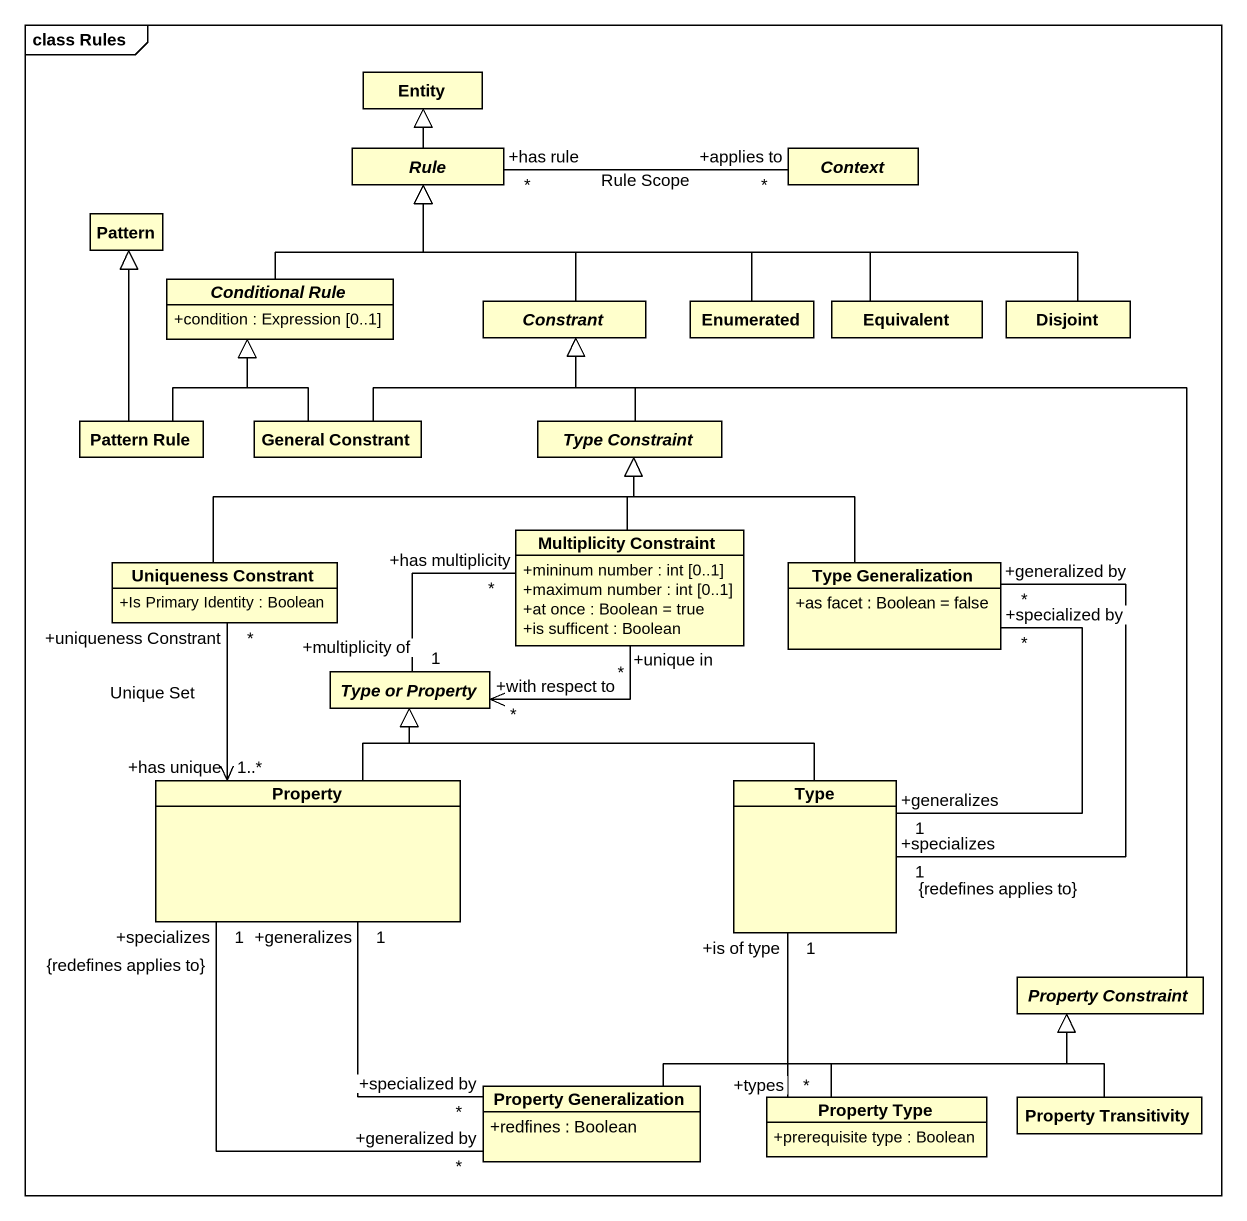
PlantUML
@startuml
mainframe class Rules
hide circle
hide empty members
skinparam classAttributeIconSize 0
class "Entity" as Entity_
abstract class Rule
abstract class Context
class Pattern
abstract class "Conditional Rule" as Conditional_Rule {
  +condition : Expression [0..1]
}
abstract class Constrant
class Enumerated
class Equivalent
class Disjoint
class "Pattern Rule" as Pattern_Rule
class "General Constrant" as General_Constrant
abstract class "Type Constraint" as Type_Constraint
class "Uniqueness Constrant" as Uniqueness_Constrant {
  +Is Primary Identity : Boolean
}
class "Multiplicity Constraint" as Multiplicity_Constraint {
  +mininum number : int [0..1]
  +maximum number : int [0..1]
  +at once : Boolean = true
  +is sufficent : Boolean
}
class "Type Generalization" as Type_Generalization {
  +as facet : Boolean = false
}
abstract class "Type or Property" as Type_or_Property
class Property
class Type
abstract class "Property Constraint" as Property_Constraint
class "Property Generalization" as Property_Generalization {
  +redfines : Boolean
}
class "Property Type" as Property_Type {
  +prerequisite type : Boolean
}
class "Property Transitivity" as Property_Transitivity
Rule -up-|> Entity_
Rule "+has rule\n*" -right- "*\n+applies to" Context : Rule Scope
Conditional_Rule -up-|> Rule
Constrant -up-|> Rule
Enumerated -left-|> Rule
Equivalent -left-|> Rule
Disjoint -left-|> Rule
Pattern_Rule -up-|> Pattern
Pattern_Rule -up-|> Conditional_Rule
General_Constrant -up-|> Conditional_Rule
General_Constrant -right-|> Constrant
Type_Constraint -up-|> Constrant
Uniqueness_Constrant -right-|> Type_Constraint
Uniqueness_Constrant "*\n+uniqueness Constrant" --> "+has unique\n1..*" Property : Unique Set
Multiplicity_Constraint -up-|> Type_Constraint
Multiplicity_Constraint "*\n+has multiplicity" -left- "+multiplicity of\n1" Type_or_Property
Multiplicity_Constraint "*\n+unique in" -left-> "+with respect to\n*" Type_or_Property
Type_Generalization -up-|> Type_Constraint
Type_Generalization "+generalized by\n*" -- "+specializes\n1\n{redefines applies to}" Type
Type_Generalization "+specialized by\n*" -- "+generalizes\n1" Type
Property -up-|> Type_or_Property
Type -left-|> Type_or_Property
Property_Constraint -up-|> Constrant
Property_Generalization "+generalized by\n*" -up- "+specializes\n1\n{redefines applies to}" Property
Property_Generalization "+specialized by\n*" -up- "+generalizes\n1" Property
Property_Generalization -right-|> Property_Constraint
Property_Type "+types\n*" -up- "+is of type\n1" Type
Property_Type -right-|> Property_Constraint
Property_Transitivity -up-|> Property_Constraint
@enduml
